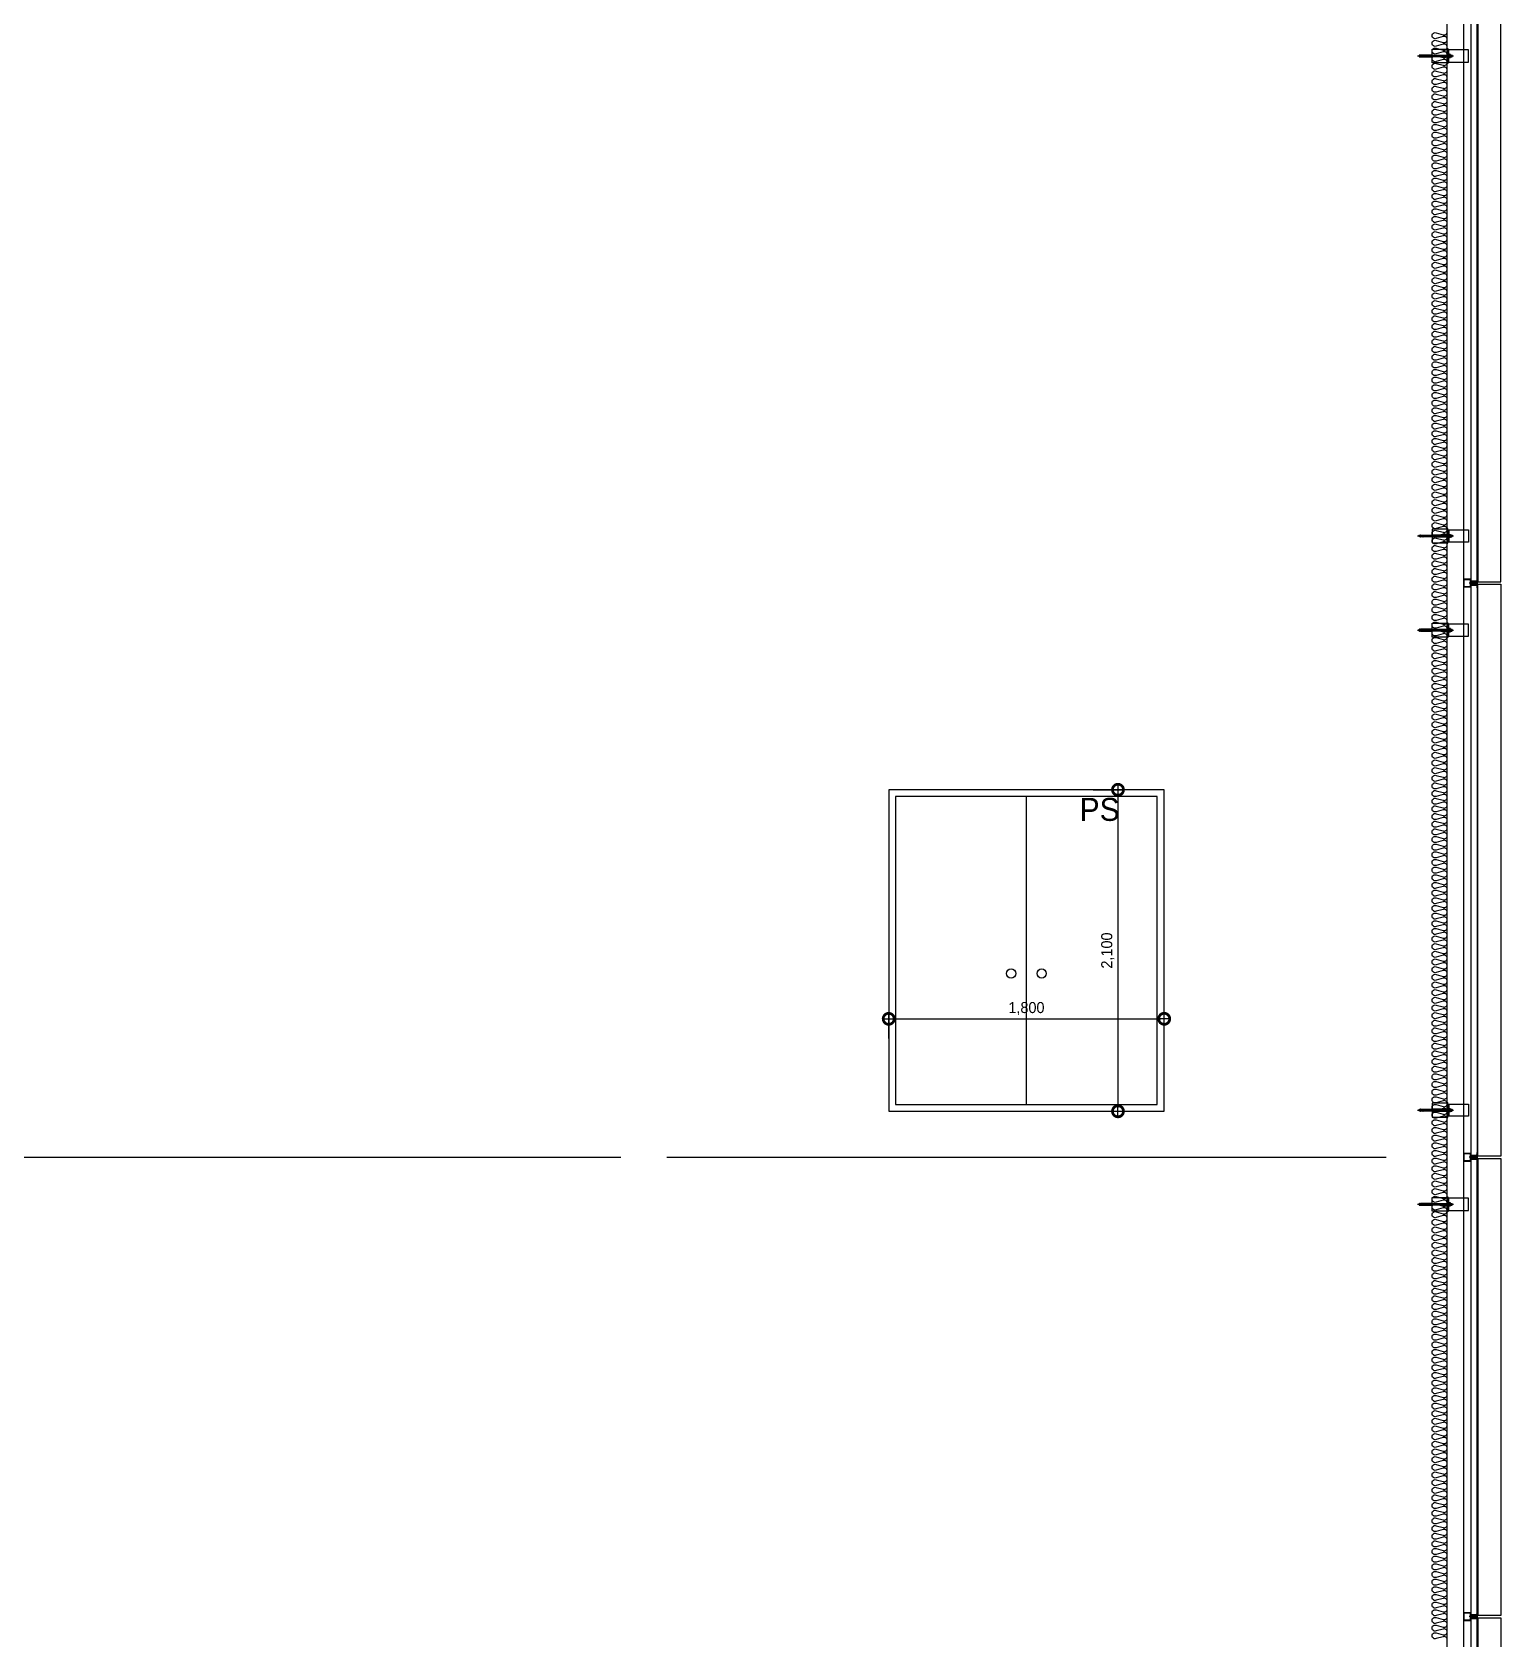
# Model space of a CAD drawing. Header units: millimetres. Extents: x -75040 to 92617, y -36837 to 48530.
# Drawn here: x 36053 to 45650, y 14605 to 25098 of the extents above; entities that cross this region are included whole.
import ezdxf
from ezdxf.enums import TextEntityAlignment as Align

# ---------------------------------------------------------------- set-up
doc = ezdxf.new("R2010")
doc.units = ezdxf.units.MM
doc.header["$LTSCALE"] = 60
doc.layers.get('Defpoints').update_dxf_attribs({"color": 151})
for name, color, linetype in [('A-DIM', 7, 'Continuous'), ('A-DOOR-ELE', 5, 'Continuous'), ('A-ELE-9', 9, 'Continuous'), ('A-ETC-8', 8, 'Continuous'), ('A-FIN', 6, 'Continuous'), ('A-HAT-MATL', 8, 'Continuous')]:
    doc.layers.add(name, color=color, linetype=linetype)
for name, color, linetype, plot in [('NOPLOT', 191, 'Continuous', False), ('NOPLOT-DIM', 191, 'Continuous', False), ('NOPLOT-TEXT', 11, 'Continuous', False)]:
    doc.layers.add(name, color=color, linetype=linetype, plot=plot)
doc.styles.add('Gdim', font='')
doc.styles.add('Gtx', font='')
doc.styles.get('Gdim').set_extended_font_data('Dotum')
doc.styles.get('Gtx').set_extended_font_data('Dotum')
doc.dimstyles.new('Gdim30(INT)', dxfattribs={"dimscale": 24, "dimtxt": 3, "dimasz": 1, "dimexe": 1.5, "dimexo": 2, "dimgap": 1, "dimtad": 1, "dimdec": 0, "dimzin": 0, "dimdsep": 46, "dimlunit": 6, "dimtxsty": 'Gdim', "dimblk": 'ToneDOT', "dimcen": 1.5, "dimdle": 1.5, "dimclrd": 1, "dimclre": 1, "dimclrt": 256, "dimadec": 1, "dimazin": 0, "dimtfac": 1, "dimtdec": 0, "dimtix": 1, "dimtmove": 2, "dimatfit": 3, "dimldrblk": 'DOT', "dimfxl": 1, "dimtolj": 1, "dimtzin": 0, "dimlwd": -1, "dimlwe": -1, "dimarcsym": 0})

# ---------------------------------------------------------------- blocks, each defined once
blk = doc.blocks.new('ToneDOT')
at = {"layer": 'A-DIM', "color": 1, "linetype": 'ByBlock'}
blk.add_line((1.5, 0), (-1.5, 0), dxfattribs=at)
at = {"layer": 'A-DIM', "color": 1, "linetype": 'ByBlock', "const_width": 3}
blk.add_lwpolyline([(0.375, 0, 1), (-0.375, 0, 1)], format="xyb", close=True, dxfattribs=at)
blk = doc.blocks.new('*D15')
at = {"layer": 'Defpoints', "color": 0, "transparency": 16777216}
for p in [(-9323, 2100), (-9323, 0, 0), (-9113, 0, 0)]:
    blk.add_point(p, dxfattribs=at)
at = {"layer": 'NOPLOT-DIM', "color": 1, "transparency": 16777216}
for p, q in [((-9275, 2100, 0), (-9077, 2100, 0)), ((-9113, 2076, 0), (-9113, 24, 0)), ((-9275, 0, 0), (-9077, 0, 0))]:
    blk.add_line(p, q, dxfattribs=at)
at = {"layer": 'NOPLOT-DIM', "color": 1, "transparency": 16777216, "xscale": 24, "yscale": 24, "zscale": 24}
for p, rotation in [((-9113, 2100, 0), 90), ((-9113, 0, 0), 270)]:
    blk.add_blockref('ToneDOT', p, dxfattribs=dict(at, rotation=rotation))
at = {"layer": 'NOPLOT-DIM', "transparency": 16777216, "insert": (-9180, 1050, 0), "char_height": 72, "attachment_point": 5, "rotation": 90, "style": 'Gdim'}
blk.add_mtext('\\A1;2,100', dxfattribs=at)
blk = doc.blocks.new('_Dot')
at = {"color": 0, "linetype": 'ByBlock', "lineweight": -2}
blk.add_line((-0.5, 0), (-1, 0), dxfattribs=at)
at = {"color": 0, "linetype": 'ByBlock', "const_width": 0.5}
blk.add_lwpolyline([(-0.25, 0, 1), (0.25, 0, 1)], format="xyb", close=True, dxfattribs=at)
blk = doc.blocks.new('*D16')
at = {"layer": 'Defpoints', "color": 0, "transparency": 16777216}
for p in [(-8811, 604), (-10611, 428), (-8811, 428)]:
    blk.add_point(p, dxfattribs=at)
at = {"layer": 'NOPLOT-DIM', "color": 1, "transparency": 16777216}
for p, q in [((-10611, 476), (-10611, 640)), ((-8811, 476), (-8811, 640)), ((-10587, 604), (-8835, 604))]:
    blk.add_line(p, q, dxfattribs=at)
at = {"layer": 'NOPLOT-DIM', "color": 1, "transparency": 16777216, "xscale": 24, "yscale": 24, "zscale": 24, "rotation": 180}
blk.add_blockref('ToneDOT', (-10611, 604), dxfattribs=at)
at = {"layer": 'NOPLOT-DIM', "color": 1, "transparency": 16777216, "xscale": 24, "yscale": 24, "zscale": 24}
blk.add_blockref('ToneDOT', (-8811, 604), dxfattribs=at)
at = {"layer": 'NOPLOT-DIM', "transparency": 16777216, "insert": (-9711, 671), "char_height": 72, "attachment_point": 5, "style": 'Gdim'}
blk.add_mtext('\\A1;1,800', dxfattribs=at)
blk = doc.blocks.new('A$C632c858f')
at = {"layer": 'A-ETC-8'}
blk.add_arc((-3, 0), 24, 341.8248, 18.1752, dxfattribs=at)
blk.add_ellipse((34, 0), major_axis=(7.59, 0), ratio=0.987937, dxfattribs=at)
at = {"layer": 'NOPLOT'}
blk.add_line((0, 0), (58, 0), dxfattribs=at)
for points in [[(0, 8), (41, 8)], [(0, -7), (41, -7)]]:
    blk.add_lwpolyline(points, dxfattribs=at)
blk = doc.blocks.new('A$Cae507117')
at = {"layer": 'A-ETC-8'}
for points in [[(-50, 0), (-50, -50), (0, -50), (0, 0)], [(-46.8, -3.2), (-46.8, -46.8), (-3.2, -46.8), (-3.2, -3.2)]]:
    blk.add_lwpolyline(points, close=True, dxfattribs=at)
blk = doc.blocks.new('너트 M12')
for p, q in [((-9, 0), (9, 0)), ((-10, -9), (-10, -1)), ((9, -10), (-9, -10)), ((0, -8), (0, -1)), ((10, -1), (10, -9))]:
    blk.add_line(p, q)
for centre, start, end in [((-9, -1), 90, 180), ((-9, -9), 180, 270), ((9, -1), 0, 90), ((9, -9), 270, 0)]:
    blk.add_arc(centre, 0.5, start, end)
at = {"extrusion": (0, 0, -1)}
for centre, major_axis, ratio, start_param, end_param in [((-5, -1), (-4.75, 0.31), 0.185359, -0.024388, 3.141593), ((5, -1), (4.75, 0.31), 0.185108, 3.141593, 6.30754), ((-5, -9), (4.75, 0.31), 0.187111, 0, 3.166211), ((5, -9), (-4.75, 0.31), 0.185991, 3.117121, 6.283185)]:
    blk.add_ellipse(centre, major_axis=major_axis, ratio=ratio, start_param=start_param, end_param=end_param, dxfattribs=at)
blk = doc.blocks.new('A$C72d8c3b6')
at = {"layer": 'A-ETC-8'}
for p, q in [((94, 0), (-141, 0)), ((-131, 4), (-129, 6)), ((-121, 4), (-131, 4)), ((-131, -5), (-131, 4)), ((-121, 6), (-129, 6)), ((-129, -6), (-129, 6)), ((0, 6), (-109, 6)), ((0, 6), (54, 6)), ((54, -6), (54, 6)), ((54, 6), (57, 6)), ((57, -6), (57, 6)), ((71, 4), (57, 4)), ((58, 6), (58, -6)), ((61, 6), (58, 6)), ((61, 6), (76, 6)), ((62, -2), (62, 2)), ((66, 2), (66, 2)), ((66, 1), (73, 1)), ((71, 4), (82, 6)), ((76, 3), (74, 2)), ((77, 5), (77, 4)), ((82, 6), (83, 6)), ((84, 4), (84, -5)), ((-121, -5), (-131, -5)), ((-131, -5), (-129, -6)), ((-121, -6), (-129, -6)), ((-109, -6), (0, -6)), ((54, -6), (0, -6)), ((57, -6), (54, -6)), ((71, -5), (57, -5)), ((61, -6), (58, -6)), ((76, -6), (61, -6)), ((66, -1), (73, -1)), ((66, -2), (66, -2)), ((82, -6), (71, -5)), ((76, -3), (74, -2)), ((77, -4), (77, -5)), ((83, -6), (82, -6))]:
    blk.add_line(p, q, dxfattribs=at)
for points in [[(-238, 40), (-103, 40), (-103, -40), (-238, -40)], [(-109, 15), (-109, -15), (-111, -15), (-111, 15)], [(-103, -40), (-109, -40), (-109, 40), (-103, 40)], [(-100, 45), (-100, -45), (0, -45), (0, 45)]]:
    blk.add_lwpolyline(points, close=True, dxfattribs=at)
blk.add_lwpolyline([(-103, 47), (-103, -48, 0.414214), (-102, -49), (-100, -49), (-100, 48), (-102, 48, 0.414214)], format="xyb", close=True, dxfattribs=at)
for centre, radius, start, end in [((64, 2), 2, 90, 180), ((64, 2), 2, 0, 90), ((66, 2), 0.5, 180, 270), ((73, 4), 3, 270, 303.6901), ((76, 5), 1, 0, 90), ((76, 4), 1, 303.6901, 0), ((83, 4), 1.5, 0, 90), ((64, -2), 2, 180, 270), ((64, -2), 2, 270, 0), ((66, -2), 0.5, 90, 180), ((73, -4), 3, 56.3099, 90), ((76, -4), 1, 0, 56.3099), ((76, -5), 1, 270, 0), ((83, -5), 1.5, 270, 0)]:
    blk.add_arc(centre, radius, start, end, dxfattribs=at)
at = {"layer": 'A-ETC-8', "rotation": 270}
blk.add_blockref('너트 M12', (-111, 0), dxfattribs=at)
blk = doc.blocks.new('A$C6e4c1c5a')
at = {"layer": 'A-DOOR-ELE'}
blk.add_line((936, 81), (936, 2091), dxfattribs=at)
at = {"layer": 'A-DOOR-ELE', "elevation": 0}
for points in [[(1836, 2136), (36, 2136), (36, 36), (1836, 36)], [(1791, 2091), (81, 2091), (81, 81), (1791, 81)]]:
    blk.add_lwpolyline(points, close=True, dxfattribs=at)
at = {"layer": 'A-DOOR-ELE'}
for centre in [(836, 936), (1036, 936)]:
    blk.add_circle(centre, 30, dxfattribs=at)
at = {"layer": 'NOPLOT-DIM'}
for base, p1, p2, angle, picture, middle in [((1534.4, 36, 0), (1324.7, 2136), (1324.7, 36, 0), 90, '*D15', (1467.4, 1086, 0)), ((1836, 639.9), (36, 463.6), (1836, 463.6), 180, '*D16', (936, 706.9))]:
    dim = blk.add_linear_dim(base=base, p1=p1, p2=p2, angle=angle, dimstyle='Gdim30(INT)', dxfattribs=at)
    dim.commit()
    dim.dimension.update_dxf_attribs({"geometry": picture, "text_midpoint": middle, "insert": (10647.2, 36)})

msp = doc.modelspace()

# ---------------------------------------------------------------- linework, layer by layer
at = {"layer": 'A-ELE-9', "elevation": 0}
for points in [[(45500, 21507.5), (45650, 21507.5), (45650, 25242.5), (45500, 25242.5)], [(45500, 21492.5), (45650, 21492.5), (45650, 17757.5), (45500, 17757.5)], [(45500, 17742.5), (45650, 17742.5), (45650, 14757.5), (45500, 14757.5)]]:
    msp.add_lwpolyline(points, dxfattribs=at)
at = {"layer": 'A-ELE-9'}
msp.add_lwpolyline([(45500, 14742.5), (45650, 14742.5), (45650, 11757.5), (45500, 11757.5)], dxfattribs=at)
at = {"layer": 'A-ETC-8'}
for p, q in [((45405, 47009.7), (45405, 680)), ((45455, 680), (45455, 47009.7))]:
    msp.add_line(p, q, dxfattribs=at)
at = {"layer": 'A-ETC-8', "elevation": 0}
for points in [[(45492, 21511.5), (45457, 21511.5), (45457, 21500.5), (45455, 21500.5), (45455, 21513.5), (45490.3, 21513.5, -0.2265409), (45494, 21517.2), (45494, 21531.9), (45496, 21531.9), (45496, 21515.5, 0.4142136)], [(45492, 21488.5), (45457, 21488.5), (45457, 21499.5), (45455, 21499.5), (45455, 21486.5), (45490.3, 21486.5, 0.2265409), (45494, 21482.8), (45494, 21468.1), (45496, 21468.1), (45496, 21484.5, -0.4142136)], [(45492, 17761.5), (45457, 17761.5), (45457, 17750.5), (45455, 17750.5), (45455, 17763.5), (45490.3, 17763.5, -0.2265409), (45494, 17767.2), (45494, 17781.9), (45496, 17781.9), (45496, 17765.5, 0.4142136)], [(45492, 17738.5), (45457, 17738.5), (45457, 17749.5), (45455, 17749.5), (45455, 17736.5), (45490.3, 17736.5, 0.2265409), (45494, 17732.8), (45494, 17718.1), (45496, 17718.1), (45496, 17734.5, -0.4142136)]]:
    msp.add_lwpolyline(points, format="xyb", close=True, dxfattribs=at)
at = {"layer": 'A-ETC-8'}
for points in [[(45492, 14761.5), (45457, 14761.5), (45457, 14750.5), (45455, 14750.5), (45455, 14763.5), (45490.3, 14763.5, -0.2265409), (45494, 14767.2), (45494, 14781.9), (45496, 14781.9), (45496, 14765.5, 0.4142136)], [(45492, 14738.5), (45457, 14738.5), (45457, 14749.5), (45455, 14749.5), (45455, 14736.5), (45490.3, 14736.5, 0.2265409), (45494, 14732.8), (45494, 14718.1), (45496, 14718.1), (45496, 14734.5, -0.4142136)]]:
    msp.add_lwpolyline(points, format="xyb", close=True, dxfattribs=at)
at = {"layer": 'A-FIN'}
for p, q in [((31400, 17750), (39900, 17750)), ((40200, 17750), (44900, 17750, 0))]:
    msp.add_line(p, q, dxfattribs=at)
at = {"layer": 'A-FIN', "elevation": 0}
for points in [[(45459, 25238.5), (45459, 25242.5), (45500, 25242.5), (45500, 21507.5), (45459, 21507.5), (45459, 21511.5), (45496, 21511.5), (45496, 25238.5), (45459, 25238.5)], [(45459, 17761.5), (45459, 17757.5), (45500, 17757.5), (45500, 21492.5), (45459, 21492.5), (45459, 21488.5), (45496, 21488.5), (45496, 17761.5), (45459, 17761.5)], [(45459, 17738.5), (45459, 17742.5), (45500, 17742.5), (45500, 14757.5), (45459, 14757.5), (45459, 14761.5), (45496, 14761.5), (45496, 17738.5), (45459, 17738.5)]]:
    msp.add_lwpolyline(points, close=True, dxfattribs=at)
at = {"layer": 'A-FIN'}
msp.add_lwpolyline([(45459, 14738.5), (45459, 14742.5), (45500, 14742.5), (45500, 11757.5), (45459, 11757.5), (45459, 11761.5), (45496, 11761.5), (45496, 14738.5), (45459, 14738.5)], close=True, dxfattribs=at)
at = {"layer": 'A-HAT-MATL'}
msp.add_line((45300, -252), (45300, 47009.7), dxfattribs=at)
at = {"layer": 'A-HAT-MATL', "elevation": 0}
msp.add_lwpolyline([(45300, 14600, 0.5248557), (45272.9, 14618.7), (45227.1, 14606.3, -1.4491979), (45227.1, 14643.7), (45272.9, 14631.3, 0.5248557), (45300, 14650, 0.5248557), (45272.9, 14668.7), (45227.1, 14656.3, -1.4491979), (45227.1, 14693.7), (45272.9, 14681.3, 0.5248557), (45300, 14700, 0.5248557), (45272.9, 14718.7), (45227.1, 14706.3, -1.4491979), (45227.1, 14743.7), (45272.9, 14731.3, 0.5248557), (45300, 14750, 0.5248557), (45272.9, 14768.7), (45227.1, 14756.3, -1.4491979), (45227.1, 14793.7), (45272.9, 14781.3, 0.5248557), (45300, 14800, 0.5248557), (45272.9, 14818.7), (45227.1, 14806.3, -1.4491979), (45227.1, 14843.7), (45272.9, 14831.3, 0.5248557), (45300, 14850, 0.5248557), (45272.9, 14868.7), (45227.1, 14856.3, -1.4491979), (45227.1, 14893.7), (45272.9, 14881.3, 0.5248557), (45300, 14900, 0.5248557), (45272.9, 14918.7), (45227.1, 14906.3, -1.4491979), (45227.1, 14943.7), (45272.9, 14931.3, 0.5248557), (45300, 14950, 0.5248557), (45272.9, 14968.7), (45227.1, 14956.3, -1.4491979), (45227.1, 14993.7), (45272.9, 14981.3, 0.5248557), (45300, 15000, 0.5248557), (45272.9, 15018.7), (45227.1, 15006.3, -1.4491979), (45227.1, 15043.7), (45272.9, 15031.3, 0.5248557), (45300, 15050, 0.5248557), (45272.9, 15068.7), (45227.1, 15056.3, -1.4491979), (45227.1, 15093.7), (45272.9, 15081.3, 0.5248557), (45300, 15100, 0.5248557), (45272.9, 15118.7), (45227.1, 15106.3, -1.4491979), (45227.1, 15143.7), (45272.9, 15131.3, 0.5248557), (45300, 15150, 0.5248557), (45272.9, 15168.7), (45227.1, 15156.3, -1.4491979), (45227.1, 15193.7), (45272.9, 15181.3, 0.5248557), (45300, 15200, 0.5248557), (45272.9, 15218.7), (45227.1, 15206.3, -1.4491979), (45227.1, 15243.7), (45272.9, 15231.3, 0.5248557), (45300, 15250, 0.5248557), (45272.9, 15268.7), (45227.1, 15256.3, -1.4491979), (45227.1, 15293.7), (45272.9, 15281.3, 0.5248557), (45300, 15300, 0.5248557), (45272.9, 15318.7), (45227.1, 15306.3, -1.4491979), (45227.1, 15343.7), (45272.9, 15331.3, 0.5248557), (45300, 15350, 0.5248557), (45272.9, 15368.7), (45227.1, 15356.3, -1.4491979), (45227.1, 15393.7), (45272.9, 15381.3, 0.5248557), (45300, 15400, 0.5248557), (45272.9, 15418.7), (45227.1, 15406.3, -1.4491979), (45227.1, 15443.7), (45272.9, 15431.3, 0.5248557), (45300, 15450, 0.5248557), (45272.9, 15468.7), (45227.1, 15456.3, -1.4491979), (45227.1, 15493.7), (45272.9, 15481.3, 0.5248557), (45300, 15500, 0.5248557), (45272.9, 15518.7), (45227.1, 15506.3, -1.4491979), (45227.1, 15543.7), (45272.9, 15531.3, 0.5248557), (45300, 15550, 0.5248557), (45272.9, 15568.7), (45227.1, 15556.3, -1.4491979), (45227.1, 15593.7), (45272.9, 15581.3, 0.5248557), (45300, 15600, 0.5248557), (45272.9, 15618.7), (45227.1, 15606.3, -1.4491979), (45227.1, 15643.7), (45272.9, 15631.3, 0.5248557), (45300, 15650, 0.5248557), (45272.9, 15668.7), (45227.1, 15656.3, -1.4491979), (45227.1, 15693.7), (45272.9, 15681.3, 0.5248557), (45300, 15700, 0.5248557), (45272.9, 15718.7), (45227.1, 15706.3, -1.4491979), (45227.1, 15743.7), (45272.9, 15731.3, 0.5248557), (45300, 15750, 0.5248557), (45272.9, 15768.7), (45227.1, 15756.3, -1.4491979), (45227.1, 15793.7), (45272.9, 15781.3, 0.5248557), (45300, 15800, 0.5248557), (45272.9, 15818.7), (45227.1, 15806.3, -1.4491979), (45227.1, 15843.7), (45272.9, 15831.3, 0.5248557), (45300, 15850, 0.5248557), (45272.9, 15868.7), (45227.1, 15856.3, -1.4491979), (45227.1, 15893.7), (45272.9, 15881.3, 0.5248557), (45300, 15900, 0.5248557), (45272.9, 15918.7), (45227.1, 15906.3, -1.4491979), (45227.1, 15943.7), (45272.9, 15931.3, 0.5248557), (45300, 15950, 0.5248557), (45272.9, 15968.7), (45227.1, 15956.3, -1.4491979), (45227.1, 15993.7), (45272.9, 15981.3, 0.5248557), (45300, 16000, 0.5248557), (45272.9, 16018.7), (45227.1, 16006.3, -1.4491979), (45227.1, 16043.7), (45272.9, 16031.3, 0.5248557), (45300, 16050, 0.5248557), (45272.9, 16068.7), (45227.1, 16056.3, -1.4491979), (45227.1, 16093.7), (45272.9, 16081.3, 0.5248557), (45300, 16100, 0.5248557), (45272.9, 16118.7), (45227.1, 16106.3, -1.4491979), (45227.1, 16143.7), (45272.9, 16131.3, 0.5248557), (45300, 16150, 0.5248557), (45272.9, 16168.7), (45227.1, 16156.3, -1.4491979), (45227.1, 16193.7), (45272.9, 16181.3, 0.5248557), (45300, 16200, 0.5248557), (45272.9, 16218.7), (45227.1, 16206.3, -1.4491979), (45227.1, 16243.7), (45272.9, 16231.3, 0.5248557), (45300, 16250, 0.5248557), (45272.9, 16268.7), (45227.1, 16256.3, -1.4491979), (45227.1, 16293.7), (45272.9, 16281.3, 0.5248557), (45300, 16300, 0.5248557), (45272.9, 16318.7), (45227.1, 16306.3, -1.4491979), (45227.1, 16343.7), (45272.9, 16331.3, 0.5248557), (45300, 16350, 0.5248557), (45272.9, 16368.7), (45227.1, 16356.3, -1.4491979), (45227.1, 16393.7), (45272.9, 16381.3, 0.5248557), (45300, 16400, 0.5248557), (45272.9, 16418.7), (45227.1, 16406.3, -1.4491979), (45227.1, 16443.7), (45272.9, 16431.3, 0.5248557), (45300, 16450, 0.5248557), (45272.9, 16468.7), (45227.1, 16456.3, -1.4491979), (45227.1, 16493.7), (45272.9, 16481.3, 0.5248557), (45300, 16500, 0.5248557), (45272.9, 16518.7), (45227.1, 16506.3, -1.4491979), (45227.1, 16543.7), (45272.9, 16531.3, 0.5248557), (45300, 16550, 0.5248557), (45272.9, 16568.7), (45227.1, 16556.3, -1.4491979), (45227.1, 16593.7), (45272.9, 16581.3, 0.5248557), (45300, 16600, 0.5248557), (45272.9, 16618.7), (45227.1, 16606.3, -1.4491979), (45227.1, 16643.7), (45272.9, 16631.3, 0.5248557), (45300, 16650, 0.5248557), (45272.9, 16668.7), (45227.1, 16656.3, -1.4491979), (45227.1, 16693.7), (45272.9, 16681.3, 0.5248557), (45300, 16700, 0.5248557), (45272.9, 16718.7), (45227.1, 16706.3, -1.4491979), (45227.1, 16743.7), (45272.9, 16731.3, 0.5248557), (45300, 16750, 0.5248557), (45272.9, 16768.7), (45227.1, 16756.3, -1.4491979), (45227.1, 16793.7), (45272.9, 16781.3, 0.5248557), (45300, 16800, 0.5248557), (45272.9, 16818.7), (45227.1, 16806.3, -1.4491979), (45227.1, 16843.7), (45272.9, 16831.3, 0.5248557), (45300, 16850, 0.5248557), (45272.9, 16868.7), (45227.1, 16856.3, -1.4491979), (45227.1, 16893.7), (45272.9, 16881.3, 0.5248557), (45300, 16900, 0.5248557), (45272.9, 16918.7), (45227.1, 16906.3, -1.4491979), (45227.1, 16943.7), (45272.9, 16931.3, 0.5248557), (45300, 16950, 0.5248557), (45272.9, 16968.7), (45227.1, 16956.3, -1.4491979), (45227.1, 16993.7), (45272.9, 16981.3, 0.5248557), (45300, 17000, 0.5248557), (45272.9, 17018.7), (45227.1, 17006.3, -1.4491979), (45227.1, 17043.7), (45272.9, 17031.3, 0.5248557), (45300, 17050, 0.5248557), (45272.9, 17068.7), (45227.1, 17056.3, -1.4491979), (45227.1, 17093.7), (45272.9, 17081.3, 0.5248557), (45300, 17100, 0.5248557), (45272.9, 17118.7), (45227.1, 17106.3, -1.4491979), (45227.1, 17143.7), (45272.9, 17131.3, 0.5248557), (45300, 17150, 0.5248557), (45272.9, 17168.7), (45227.1, 17156.3, -1.4491979), (45227.1, 17193.7), (45272.9, 17181.3, 0.5248557), (45300, 17200, 0.5248557), (45272.9, 17218.7), (45227.1, 17206.3, -1.4491979), (45227.1, 17243.7), (45272.9, 17231.3, 0.5248557), (45300, 17250, 0.5248557), (45272.9, 17268.7), (45227.1, 17256.3, -1.4491979), (45227.1, 17293.7), (45272.9, 17281.3, 0.5248557), (45300, 17300, 0.5248557), (45272.9, 17318.7), (45227.1, 17306.3, -1.4491979), (45227.1, 17343.7), (45272.9, 17331.3, 0.5248557), (45300, 17350, 0.5248557), (45272.9, 17368.7), (45227.1, 17356.3, -1.4491979), (45227.1, 17393.7), (45272.9, 17381.3, 0.5248557), (45300, 17400, 0.5248557), (45272.9, 17418.7), (45227.1, 17406.3, -1.4491979), (45227.1, 17443.7), (45272.9, 17431.3, 0.5248557), (45300, 17450, 0.5248557), (45272.9, 17468.7), (45227.1, 17456.3, -1.4491979), (45227.1, 17493.7), (45272.9, 17481.3, 0.5248557), (45300, 17500, 0.5248557), (45272.9, 17518.7), (45227.1, 17506.3, -1.4491979), (45227.1, 17543.7), (45272.9, 17531.3, 0.5248557), (45300, 17550, 0.5248557), (45272.9, 17568.7), (45227.1, 17556.3, -1.4491979), (45227.1, 17593.7), (45272.9, 17581.3, 0.5248557), (45300, 17600, 0.5248557), (45272.9, 17618.7), (45227.1, 17606.3, -1.4491979), (45227.1, 17643.7), (45272.9, 17631.3, 0.5248557), (45300, 17650, 0.5248557), (45272.9, 17668.7), (45227.1, 17656.3, -1.4491979), (45227.1, 17693.7), (45272.9, 17681.3, 0.5248557), (45300, 17700, 0.5248557), (45272.9, 17718.7), (45227.1, 17706.3, -1.4491979), (45227.1, 17743.7), (45272.9, 17731.3, 0.5248557), (45300, 17750, 0.5248557), (45272.9, 17768.7), (45227.1, 17756.3, -1.4491979), (45227.1, 17793.7), (45272.9, 17781.3, 0.5248557), (45300, 17800, 0.5248557), (45272.9, 17818.7), (45227.1, 17806.3, -1.4491979), (45227.1, 17843.7), (45272.9, 17831.3, 0.5248557), (45300, 17850, 0.5248557), (45272.9, 17868.7), (45227.1, 17856.3, -1.4491979), (45227.1, 17893.7), (45272.9, 17881.3, 0.5248557), (45300, 17900, 0.5248557), (45272.9, 17918.7), (45227.1, 17906.3, -1.4491979), (45227.1, 17943.7), (45272.9, 17931.3, 0.5248557), (45300, 17950, 0.5248557), (45272.9, 17968.7), (45227.1, 17956.3, -1.4491979), (45227.1, 17993.7), (45272.9, 17981.3, 0.5248557), (45300, 18000, 0.5248557), (45272.9, 18018.7), (45227.1, 18006.3, -1.4491979), (45227.1, 18043.7), (45272.9, 18031.3, 0.5248557), (45300, 18050, 0.5248557), (45272.9, 18068.7), (45227.1, 18056.3, -1.4491979), (45227.1, 18093.7), (45272.9, 18081.3, 0.5248557), (45300, 18100, 0.5248557), (45272.9, 18118.7), (45227.1, 18106.3, -1.4491979), (45227.1, 18143.7), (45272.9, 18131.3, 0.5248557), (45300, 18150, 0.5248557), (45272.9, 18168.7), (45227.1, 18156.3, -1.4491979), (45227.1, 18193.7), (45272.9, 18181.3, 0.5248557), (45300, 18200, 0.5248557), (45272.9, 18218.7), (45227.1, 18206.3, -1.4491979), (45227.1, 18243.7), (45272.9, 18231.3, 0.5248557), (45300, 18250, 0.5248557), (45272.9, 18268.7), (45227.1, 18256.3, -1.4491979), (45227.1, 18293.7), (45272.9, 18281.3, 0.5248557), (45300, 18300, 0.5248557), (45272.9, 18318.7), (45227.1, 18306.3, -1.4491979), (45227.1, 18343.7), (45272.9, 18331.3, 0.5248557), (45300, 18350, 0.5248557), (45272.9, 18368.7), (45227.1, 18356.3, -1.4491979), (45227.1, 18393.7), (45272.9, 18381.3, 0.5248557), (45300, 18400, 0.5248557), (45272.9, 18418.7), (45227.1, 18406.3, -1.4491979), (45227.1, 18443.7), (45272.9, 18431.3, 0.5248557), (45300, 18450, 0.5248557), (45272.9, 18468.7), (45227.1, 18456.3, -1.4491979), (45227.1, 18493.7), (45272.9, 18481.3, 0.5248557), (45300, 18500, 0.5248557), (45272.9, 18518.7), (45227.1, 18506.3, -1.4491979), (45227.1, 18543.7), (45272.9, 18531.3, 0.5248557), (45300, 18550, 0.5248557), (45272.9, 18568.7), (45227.1, 18556.3, -1.4491979), (45227.1, 18593.7), (45272.9, 18581.3, 0.5248557), (45300, 18600, 0.5248557), (45272.9, 18618.7), (45227.1, 18606.3, -1.4491979), (45227.1, 18643.7), (45272.9, 18631.3, 0.5248557), (45300, 18650, 0.5248557), (45272.9, 18668.7), (45227.1, 18656.3, -1.4491979), (45227.1, 18693.7), (45272.9, 18681.3, 0.5248557), (45300, 18700, 0.5248557), (45272.9, 18718.7), (45227.1, 18706.3, -1.4491979), (45227.1, 18743.7), (45272.9, 18731.3, 0.5248557), (45300, 18750, 0.5248557), (45272.9, 18768.7), (45227.1, 18756.3, -1.4491979), (45227.1, 18793.7), (45272.9, 18781.3, 0.5248557), (45300, 18800, 0.5248557), (45272.9, 18818.7), (45227.1, 18806.3, -1.4491979), (45227.1, 18843.7), (45272.9, 18831.3, 0.5248557), (45300, 18850, 0.5248557), (45272.9, 18868.7), (45227.1, 18856.3, -1.4491979), (45227.1, 18893.7), (45272.9, 18881.3, 0.5248557), (45300, 18900, 0.5248557), (45272.9, 18918.7), (45227.1, 18906.3, -1.4491979), (45227.1, 18943.7), (45272.9, 18931.3, 0.5248557), (45300, 18950, 0.5248557), (45272.9, 18968.7), (45227.1, 18956.3, -1.4491979), (45227.1, 18993.7), (45272.9, 18981.3, 0.5248557), (45300, 19000, 0.5248557), (45272.9, 19018.7), (45227.1, 19006.3, -1.4491979), (45227.1, 19043.7), (45272.9, 19031.3, 0.5248557), (45300, 19050, 0.5248557), (45272.9, 19068.7), (45227.1, 19056.3, -1.4491979), (45227.1, 19093.7), (45272.9, 19081.3, 0.5248557), (45300, 19100, 0.5248557), (45272.9, 19118.7), (45227.1, 19106.3, -1.4491979), (45227.1, 19143.7), (45272.9, 19131.3, 0.5248557), (45300, 19150, 0.5248557), (45272.9, 19168.7), (45227.1, 19156.3, -1.4491979), (45227.1, 19193.7), (45272.9, 19181.3, 0.5248557), (45300, 19200, 0.5248557), (45272.9, 19218.7), (45227.1, 19206.3, -1.4491979), (45227.1, 19243.7), (45272.9, 19231.3, 0.5248557), (45300, 19250, 0.5248557), (45272.9, 19268.7), (45227.1, 19256.3, -1.4491979), (45227.1, 19293.7), (45272.9, 19281.3, 0.5248557), (45300, 19300, 0.5248557), (45272.9, 19318.7), (45227.1, 19306.3, -1.4491979), (45227.1, 19343.7), (45272.9, 19331.3, 0.5248557), (45300, 19350, 0.5248557), (45272.9, 19368.7), (45227.1, 19356.3, -1.4491979), (45227.1, 19393.7), (45272.9, 19381.3, 0.5248557), (45300, 19400, 0.5248557), (45272.9, 19418.7), (45227.1, 19406.3, -1.4491979), (45227.1, 19443.7), (45272.9, 19431.3, 0.5248557), (45300, 19450, 0.5248557), (45272.9, 19468.7), (45227.1, 19456.3, -1.4491979), (45227.1, 19493.7), (45272.9, 19481.3, 0.5248557), (45300, 19500, 0.5248557), (45272.9, 19518.7), (45227.1, 19506.3, -1.4491979), (45227.1, 19543.7), (45272.9, 19531.3, 0.5248557), (45300, 19550, 0.5248557), (45272.9, 19568.7), (45227.1, 19556.3, -1.4491979), (45227.1, 19593.7), (45272.9, 19581.3, 0.5248557), (45300, 19600, 0.5248557), (45272.9, 19618.7), (45227.1, 19606.3, -1.4491979), (45227.1, 19643.7), (45272.9, 19631.3, 0.5248557), (45300, 19650, 0.5248557), (45272.9, 19668.7), (45227.1, 19656.3, -1.4491979), (45227.1, 19693.7), (45272.9, 19681.3, 0.5248557), (45300, 19700, 0.5248557), (45272.9, 19718.7), (45227.1, 19706.3, -1.4491979), (45227.1, 19743.7), (45272.9, 19731.3, 0.5248557), (45300, 19750, 0.5248557), (45272.9, 19768.7), (45227.1, 19756.3, -1.4491979), (45227.1, 19793.7), (45272.9, 19781.3, 0.5248557), (45300, 19800, 0.5248557), (45272.9, 19818.7), (45227.1, 19806.3, -1.4491979), (45227.1, 19843.7), (45272.9, 19831.3, 0.5248557), (45300, 19850, 0.5248557), (45272.9, 19868.7), (45227.1, 19856.3, -1.4491979), (45227.1, 19893.7), (45272.9, 19881.3, 0.5248557), (45300, 19900, 0.5248557), (45272.9, 19918.7), (45227.1, 19906.3, -1.4491979), (45227.1, 19943.7), (45272.9, 19931.3, 0.5248557), (45300, 19950, 0.5248557), (45272.9, 19968.7), (45227.1, 19956.3, -1.4491979), (45227.1, 19993.7), (45272.9, 19981.3, 0.5248557), (45300, 20000, 0.5248557), (45272.9, 20018.7), (45227.1, 20006.3, -1.4491979), (45227.1, 20043.7), (45272.9, 20031.3, 0.5248557), (45300, 20050, 0.5248557), (45272.9, 20068.7), (45227.1, 20056.3, -1.4491979), (45227.1, 20093.7), (45272.9, 20081.3, 0.5248557), (45300, 20100, 0.5248557), (45272.9, 20118.7), (45227.1, 20106.3, -1.4491979), (45227.1, 20143.7), (45272.9, 20131.3, 0.5248557), (45300, 20150, 0.5248557), (45272.9, 20168.7), (45227.1, 20156.3, -1.4491979), (45227.1, 20193.7), (45272.9, 20181.3, 0.5248557), (45300, 20200, 0.5248557), (45272.9, 20218.7), (45227.1, 20206.3, -1.4491979), (45227.1, 20243.7), (45272.9, 20231.3, 0.5248557), (45300, 20250, 0.5248557), (45272.9, 20268.7), (45227.1, 20256.3, -1.4491979), (45227.1, 20293.7), (45272.9, 20281.3, 0.5248557), (45300, 20300, 0.5248557), (45272.9, 20318.7), (45227.1, 20306.3, -1.4491979), (45227.1, 20343.7), (45272.9, 20331.3, 0.5248557), (45300, 20350, 0.5248557), (45272.9, 20368.7), (45227.1, 20356.3, -1.4491979), (45227.1, 20393.7), (45272.9, 20381.3, 0.5248557), (45300, 20400, 0.5248557), (45272.9, 20418.7), (45227.1, 20406.3, -1.4491979), (45227.1, 20443.7), (45272.9, 20431.3, 0.5248557), (45300, 20450, 0.5248557), (45272.9, 20468.7), (45227.1, 20456.3, -1.4491979), (45227.1, 20493.7), (45272.9, 20481.3, 0.5248557), (45300, 20500, 0.5248557), (45272.9, 20518.7), (45227.1, 20506.3, -1.4491979), (45227.1, 20543.7), (45272.9, 20531.3, 0.5248557), (45300, 20550, 0.5248557), (45272.9, 20568.7), (45227.1, 20556.3, -1.4491979), (45227.1, 20593.7), (45272.9, 20581.3, 0.5248557), (45300, 20600, 0.5248557), (45272.9, 20618.7), (45227.1, 20606.3, -1.4491979), (45227.1, 20643.7), (45272.9, 20631.3, 0.5248557), (45300, 20650, 0.5248557), (45272.9, 20668.7), (45227.1, 20656.3, -1.4491979), (45227.1, 20693.7), (45272.9, 20681.3, 0.5248557), (45300, 20700, 0.5248557), (45272.9, 20718.7), (45227.1, 20706.3, -1.4491979), (45227.1, 20743.7), (45272.9, 20731.3, 0.5248557), (45300, 20750, 0.5248557), (45272.9, 20768.7), (45227.1, 20756.3, -1.4491979), (45227.1, 20793.7), (45272.9, 20781.3, 0.5248557), (45300, 20800, 0.5248557), (45272.9, 20818.7), (45227.1, 20806.3, -1.4491979), (45227.1, 20843.7), (45272.9, 20831.3, 0.5248557), (45300, 20850, 0.5248557), (45272.9, 20868.7), (45227.1, 20856.3, -1.4491979), (45227.1, 20893.7), (45272.9, 20881.3, 0.5248557), (45300, 20900, 0.5248557), (45272.9, 20918.7), (45227.1, 20906.3, -1.4491979), (45227.1, 20943.7), (45272.9, 20931.3, 0.5248557), (45300, 20950, 0.5248557), (45272.9, 20968.7), (45227.1, 20956.3, -1.4491979), (45227.1, 20993.7), (45272.9, 20981.3, 0.5248557), (45300, 21000, 0.5248557), (45272.9, 21018.7), (45227.1, 21006.3, -1.4491979), (45227.1, 21043.7), (45272.9, 21031.3, 0.5248557), (45300, 21050, 0.5248557), (45272.9, 21068.7), (45227.1, 21056.3, -1.4491979), (45227.1, 21093.7), (45272.9, 21081.3, 0.5248557), (45300, 21100, 0.5248557), (45272.9, 21118.7), (45227.1, 21106.3, -1.4491979), (45227.1, 21143.7), (45272.9, 21131.3, 0.5248557), (45300, 21150, 0.5248557), (45272.9, 21168.7), (45227.1, 21156.3, -1.4491979), (45227.1, 21193.7), (45272.9, 21181.3, 0.5248557), (45300, 21200, 0.5248557), (45272.9, 21218.7), (45227.1, 21206.3, -1.4491979), (45227.1, 21243.7), (45272.9, 21231.3, 0.5248557), (45300, 21250, 0.5248557), (45272.9, 21268.7), (45227.1, 21256.3, -1.4491979), (45227.1, 21293.7), (45272.9, 21281.3, 0.5248557), (45300, 21300, 0.5248557), (45272.9, 21318.7), (45227.1, 21306.3, -1.4491979), (45227.1, 21343.7), (45272.9, 21331.3, 0.5248557), (45300, 21350, 0.5248557), (45272.9, 21368.7), (45227.1, 21356.3, -1.4491979), (45227.1, 21393.7), (45272.9, 21381.3, 0.5248557), (45300, 21400, 0.5248557), (45272.9, 21418.7), (45227.1, 21406.3, -1.4491979), (45227.1, 21443.7), (45272.9, 21431.3, 0.5248557), (45300, 21450, 0.5248557), (45272.9, 21468.7), (45227.1, 21456.3, -1.4491979), (45227.1, 21493.7), (45272.9, 21481.3, 0.5248557), (45300, 21500, 0.5248557), (45272.9, 21518.7), (45227.1, 21506.3, -1.4491979), (45227.1, 21543.7), (45272.9, 21531.3, 0.5248557), (45300, 21550, 0.5248557), (45272.9, 21568.7), (45227.1, 21556.3, -1.4491979), (45227.1, 21593.7), (45272.9, 21581.3, 0.5248557), (45300, 21600, 0.5248557), (45272.9, 21618.7), (45227.1, 21606.3, -1.4491979), (45227.1, 21643.7), (45272.9, 21631.3, 0.5248557), (45300, 21650, 0.5248557), (45272.9, 21668.7), (45227.1, 21656.3, -1.4491979), (45227.1, 21693.7), (45272.9, 21681.3, 0.5248557), (45300, 21700, 0.5248557), (45272.9, 21718.7), (45227.1, 21706.3, -1.4491979), (45227.1, 21743.7), (45272.9, 21731.3, 0.5248557), (45300, 21750, 0.5248557), (45272.9, 21768.7), (45227.1, 21756.3, -1.4491979), (45227.1, 21793.7), (45272.9, 21781.3, 0.5248557), (45300, 21800, 0.5248557), (45272.9, 21818.7), (45227.1, 21806.3, -1.4491979), (45227.1, 21843.7), (45272.9, 21831.3, 0.5248557), (45300, 21850, 0.5248557), (45272.9, 21868.7), (45227.1, 21856.3, -1.4491979), (45227.1, 21893.7), (45272.9, 21881.3, 0.5248557), (45300, 21900, 0.5248557), (45272.9, 21918.7), (45227.1, 21906.3, -1.4491979), (45227.1, 21943.7), (45272.9, 21931.3, 0.5248557), (45300, 21950, 0.5248557), (45272.9, 21968.7), (45227.1, 21956.3, -1.4491979), (45227.1, 21993.7), (45272.9, 21981.3, 0.5248557), (45300, 22000, 0.5248557), (45272.9, 22018.7), (45227.1, 22006.3, -1.4491979), (45227.1, 22043.7), (45272.9, 22031.3, 0.5248557), (45300, 22050, 0.5248557), (45272.9, 22068.7), (45227.1, 22056.3, -1.4491979), (45227.1, 22093.7), (45272.9, 22081.3, 0.5248557), (45300, 22100, 0.5248557), (45272.9, 22118.7), (45227.1, 22106.3, -1.4491979), (45227.1, 22143.7), (45272.9, 22131.3, 0.5248557), (45300, 22150, 0.5248557), (45272.9, 22168.7), (45227.1, 22156.3, -1.4491979), (45227.1, 22193.7), (45272.9, 22181.3, 0.5248557), (45300, 22200, 0.5248557), (45272.9, 22218.7), (45227.1, 22206.3, -1.4491979), (45227.1, 22243.7), (45272.9, 22231.3, 0.5248557), (45300, 22250, 0.5248557), (45272.9, 22268.7), (45227.1, 22256.3, -1.4491979), (45227.1, 22293.7), (45272.9, 22281.3, 0.5248557), (45300, 22300, 0.5248557), (45272.9, 22318.7), (45227.1, 22306.3, -1.4491979), (45227.1, 22343.7), (45272.9, 22331.3, 0.5248557), (45300, 22350, 0.5248557), (45272.9, 22368.7), (45227.1, 22356.3, -1.4491979), (45227.1, 22393.7), (45272.9, 22381.3, 0.5248557), (45300, 22400, 0.5248557), (45272.9, 22418.7), (45227.1, 22406.3, -1.4491979), (45227.1, 22443.7), (45272.9, 22431.3, 0.5248557), (45300, 22450, 0.5248557), (45272.9, 22468.7), (45227.1, 22456.3, -1.4491979), (45227.1, 22493.7), (45272.9, 22481.3, 0.5248557), (45300, 22500, 0.5248557), (45272.9, 22518.7), (45227.1, 22506.3, -1.4491979), (45227.1, 22543.7), (45272.9, 22531.3, 0.5248557), (45300, 22550, 0.5248557), (45272.9, 22568.7), (45227.1, 22556.3, -1.4491979), (45227.1, 22593.7), (45272.9, 22581.3, 0.5248557), (45300, 22600, 0.5248557), (45272.9, 22618.7), (45227.1, 22606.3, -1.4491979), (45227.1, 22643.7), (45272.9, 22631.3, 0.5248557), (45300, 22650, 0.5248557), (45272.9, 22668.7), (45227.1, 22656.3, -1.4491979), (45227.1, 22693.7), (45272.9, 22681.3, 0.5248557), (45300, 22700, 0.5248557), (45272.9, 22718.7), (45227.1, 22706.3, -1.4491979), (45227.1, 22743.7), (45272.9, 22731.3, 0.5248557), (45300, 22750, 0.5248557), (45272.9, 22768.7), (45227.1, 22756.3, -1.4491979), (45227.1, 22793.7), (45272.9, 22781.3, 0.5248557), (45300, 22800, 0.5248557), (45272.9, 22818.7), (45227.1, 22806.3, -1.4491979), (45227.1, 22843.7), (45272.9, 22831.3, 0.5248557), (45300, 22850, 0.5248557), (45272.9, 22868.7), (45227.1, 22856.3, -1.4491979), (45227.1, 22893.7), (45272.9, 22881.3, 0.5248557), (45300, 22900, 0.5248557), (45272.9, 22918.7), (45227.1, 22906.3, -1.4491979), (45227.1, 22943.7), (45272.9, 22931.3, 0.5248557), (45300, 22950, 0.5248557), (45272.9, 22968.7), (45227.1, 22956.3, -1.4491979), (45227.1, 22993.7), (45272.9, 22981.3, 0.5248557), (45300, 23000, 0.5248557), (45272.9, 23018.7), (45227.1, 23006.3, -1.4491979), (45227.1, 23043.7), (45272.9, 23031.3, 0.5248557), (45300, 23050, 0.5248557), (45272.9, 23068.7), (45227.1, 23056.3, -1.4491979), (45227.1, 23093.7), (45272.9, 23081.3, 0.5248557), (45300, 23100, 0.5248557), (45272.9, 23118.7), (45227.1, 23106.3, -1.4491979), (45227.1, 23143.7), (45272.9, 23131.3, 0.5248557), (45300, 23150, 0.5248557), (45272.9, 23168.7), (45227.1, 23156.3, -1.4491979), (45227.1, 23193.7), (45272.9, 23181.3, 0.5248557), (45300, 23200, 0.5248557), (45272.9, 23218.7), (45227.1, 23206.3, -1.4491979), (45227.1, 23243.7), (45272.9, 23231.3, 0.5248557), (45300, 23250, 0.5248557), (45272.9, 23268.7), (45227.1, 23256.3, -1.4491979), (45227.1, 23293.7), (45272.9, 23281.3, 0.5248557), (45300, 23300, 0.5248557), (45272.9, 23318.7), (45227.1, 23306.3, -1.4491979), (45227.1, 23343.7), (45272.9, 23331.3, 0.5248557), (45300, 23350, 0.5248557), (45272.9, 23368.7), (45227.1, 23356.3, -1.4491979), (45227.1, 23393.7), (45272.9, 23381.3, 0.5248557), (45300, 23400, 0.5248557), (45272.9, 23418.7), (45227.1, 23406.3, -1.4491979), (45227.1, 23443.7), (45272.9, 23431.3, 0.5248557), (45300, 23450, 0.5248557), (45272.9, 23468.7), (45227.1, 23456.3, -1.4491979), (45227.1, 23493.7), (45272.9, 23481.3, 0.5248557), (45300, 23500, 0.5248557), (45272.9, 23518.7), (45227.1, 23506.3, -1.4491979), (45227.1, 23543.7), (45272.9, 23531.3, 0.5248557), (45300, 23550, 0.5248557), (45272.9, 23568.7), (45227.1, 23556.3, -1.4491979), (45227.1, 23593.7), (45272.9, 23581.3, 0.5248557), (45300, 23600, 0.5248557), (45272.9, 23618.7), (45227.1, 23606.3, -1.4491979), (45227.1, 23643.7), (45272.9, 23631.3, 0.5248557), (45300, 23650, 0.5248557), (45272.9, 23668.7), (45227.1, 23656.3, -1.4491979), (45227.1, 23693.7), (45272.9, 23681.3, 0.5248557), (45300, 23700, 0.5248557), (45272.9, 23718.7), (45227.1, 23706.3, -1.4491979), (45227.1, 23743.7), (45272.9, 23731.3, 0.5248557), (45300, 23750, 0.5248557), (45272.9, 23768.7), (45227.1, 23756.3, -1.4491979), (45227.1, 23793.7), (45272.9, 23781.3, 0.5248557), (45300, 23800, 0.5248557), (45272.9, 23818.7), (45227.1, 23806.3, -1.4491979), (45227.1, 23843.7), (45272.9, 23831.3, 0.5248557), (45300, 23850, 0.5248557), (45272.9, 23868.7), (45227.1, 23856.3, -1.4491979), (45227.1, 23893.7), (45272.9, 23881.3, 0.5248557), (45300, 23900, 0.5248557), (45272.9, 23918.7), (45227.1, 23906.3, -1.4491979), (45227.1, 23943.7), (45272.9, 23931.3, 0.5248557), (45300, 23950, 0.5248557), (45272.9, 23968.7), (45227.1, 23956.3, -1.4491979), (45227.1, 23993.7), (45272.9, 23981.3, 0.5248557), (45300, 24000, 0.5248557), (45272.9, 24018.7), (45227.1, 24006.3, -1.4491979), (45227.1, 24043.7), (45272.9, 24031.3, 0.5248557), (45300, 24050, 0.5248557), (45272.9, 24068.7), (45227.1, 24056.3, -1.4491979), (45227.1, 24093.7), (45272.9, 24081.3, 0.5248557), (45300, 24100, 0.5248557), (45272.9, 24118.7), (45227.1, 24106.3, -1.4491979), (45227.1, 24143.7), (45272.9, 24131.3, 0.5248557), (45300, 24150, 0.5248557), (45272.9, 24168.7), (45227.1, 24156.3, -1.4491979), (45227.1, 24193.7), (45272.9, 24181.3, 0.5248557), (45300, 24200, 0.5248557), (45272.9, 24218.7), (45227.1, 24206.3, -1.4491979), (45227.1, 24243.7), (45272.9, 24231.3, 0.5248557), (45300, 24250, 0.5248557), (45272.9, 24268.7), (45227.1, 24256.3, -1.4491979), (45227.1, 24293.7), (45272.9, 24281.3, 0.5248557), (45300, 24300, 0.5248557), (45272.9, 24318.7), (45227.1, 24306.3, -1.4491979), (45227.1, 24343.7), (45272.9, 24331.3, 0.5248557), (45300, 24350, 0.5248557), (45272.9, 24368.7), (45227.1, 24356.3, -1.4491979), (45227.1, 24393.7), (45272.9, 24381.3, 0.5248557), (45300, 24400, 0.5248557), (45272.9, 24418.7), (45227.1, 24406.3, -1.4491979), (45227.1, 24443.7), (45272.9, 24431.3, 0.5248557), (45300, 24450, 0.5248557), (45272.9, 24468.7), (45227.1, 24456.3, -1.4491979), (45227.1, 24493.7), (45272.9, 24481.3, 0.5248557), (45300, 24500, 0.5248557), (45272.9, 24518.7), (45227.1, 24506.3, -1.4491979), (45227.1, 24543.7), (45272.9, 24531.3, 0.5248557), (45300, 24550, 0.5248557), (45272.9, 24568.7), (45227.1, 24556.3, -1.4491979), (45227.1, 24593.7), (45272.9, 24581.3, 0.5248557), (45300, 24600, 0.5248557), (45272.9, 24618.7), (45227.1, 24606.3, -1.4491979), (45227.1, 24643.7), (45272.9, 24631.3, 0.5248557), (45300, 24650, 0.5248557), (45272.9, 24668.7), (45227.1, 24656.3, -1.4491979), (45227.1, 24693.7), (45272.9, 24681.3, 0.5248557), (45300, 24700, 0.5248557), (45272.9, 24718.7), (45227.1, 24706.3, -1.4491979), (45227.1, 24743.7), (45272.9, 24731.3, 0.5248557), (45300, 24750, 0.5248557), (45272.9, 24768.7), (45227.1, 24756.3, -1.4491979), (45227.1, 24793.7), (45272.9, 24781.3, 0.5248557), (45300, 24800, 0.5248557), (45272.9, 24818.7), (45227.1, 24806.3, -1.4491979), (45227.1, 24843.7), (45272.9, 24831.3, 0.5248557), (45300, 24850, 0.5248557), (45272.9, 24868.7), (45227.1, 24856.3, -1.4491979), (45227.1, 24893.7), (45272.9, 24881.3, 0.5248557), (45300, 24900, 0.5248557), (45272.9, 24918.7), (45227.1, 24906.3, -1.4491979), (45227.1, 24943.7), (45272.9, 24931.3, 0.5248557), (45300, 24950, 0.5248557), (45272.9, 24968.7), (45227.1, 24956.3, -1.4491979), (45227.1, 24993.7), (45272.9, 24981.3, 0.5248557), (45300, 25000, 0.5248557), (45272.9, 25018.7), (45227.1, 25006.3, -1.4491979), (45227.1, 25043.7), (45272.9, 25031.3, 0.5248557), (45300, 25050, 0.5248557), (45272.9, 25068.7), (45227.1, 25056.3, -1.4491979), (45227.1, 25093.7), (45272.9, 25081.3, 0.5248557), (45300, 25100, 0.5248557)], format="xyb", dxfattribs=at)

# ---------------------------------------------------------------- block references
at = {"layer": 'A-DOOR-ELE'}
msp.add_blockref('A$C6e4c1c5a', (41614, 18014), dxfattribs=at)
at = {"layer": 'A-ETC-8', "xscale": -1}
for name, p in [('A$C72d8c3b6', (45200, 24942.5)), ('A$C632c858f', (45500, 21500)), ('A$C72d8c3b6', (45200, 21192.5)), ('A$C72d8c3b6', (45200, 17442.5))]:
    msp.add_blockref(name, p, dxfattribs=at)
at = {"layer": 'A-ETC-8', "rotation": 180}
for name, p in [('A$C72d8c3b6', (45200, 21807.5)), ('A$Cae507117', (45405, 21475)), ('A$C72d8c3b6', (45200, 18057.5)), ('A$Cae507117', (45405, 17725)), ('A$C632c858f', (45500, 17750)), ('A$Cae507117', (45405, 14725)), ('A$C632c858f', (45500, 14750))]:
    msp.add_blockref(name, p, dxfattribs=at)

# ---------------------------------------------------------------- texts
at = {"layer": 'NOPLOT-TEXT', "style": 'Gtx'}
msp.add_text('PS', height=150, dxfattribs=at).set_placement((43028.4, 20021.7), align=Align.MIDDLE)

doc.saveas('drawing.dxf')
